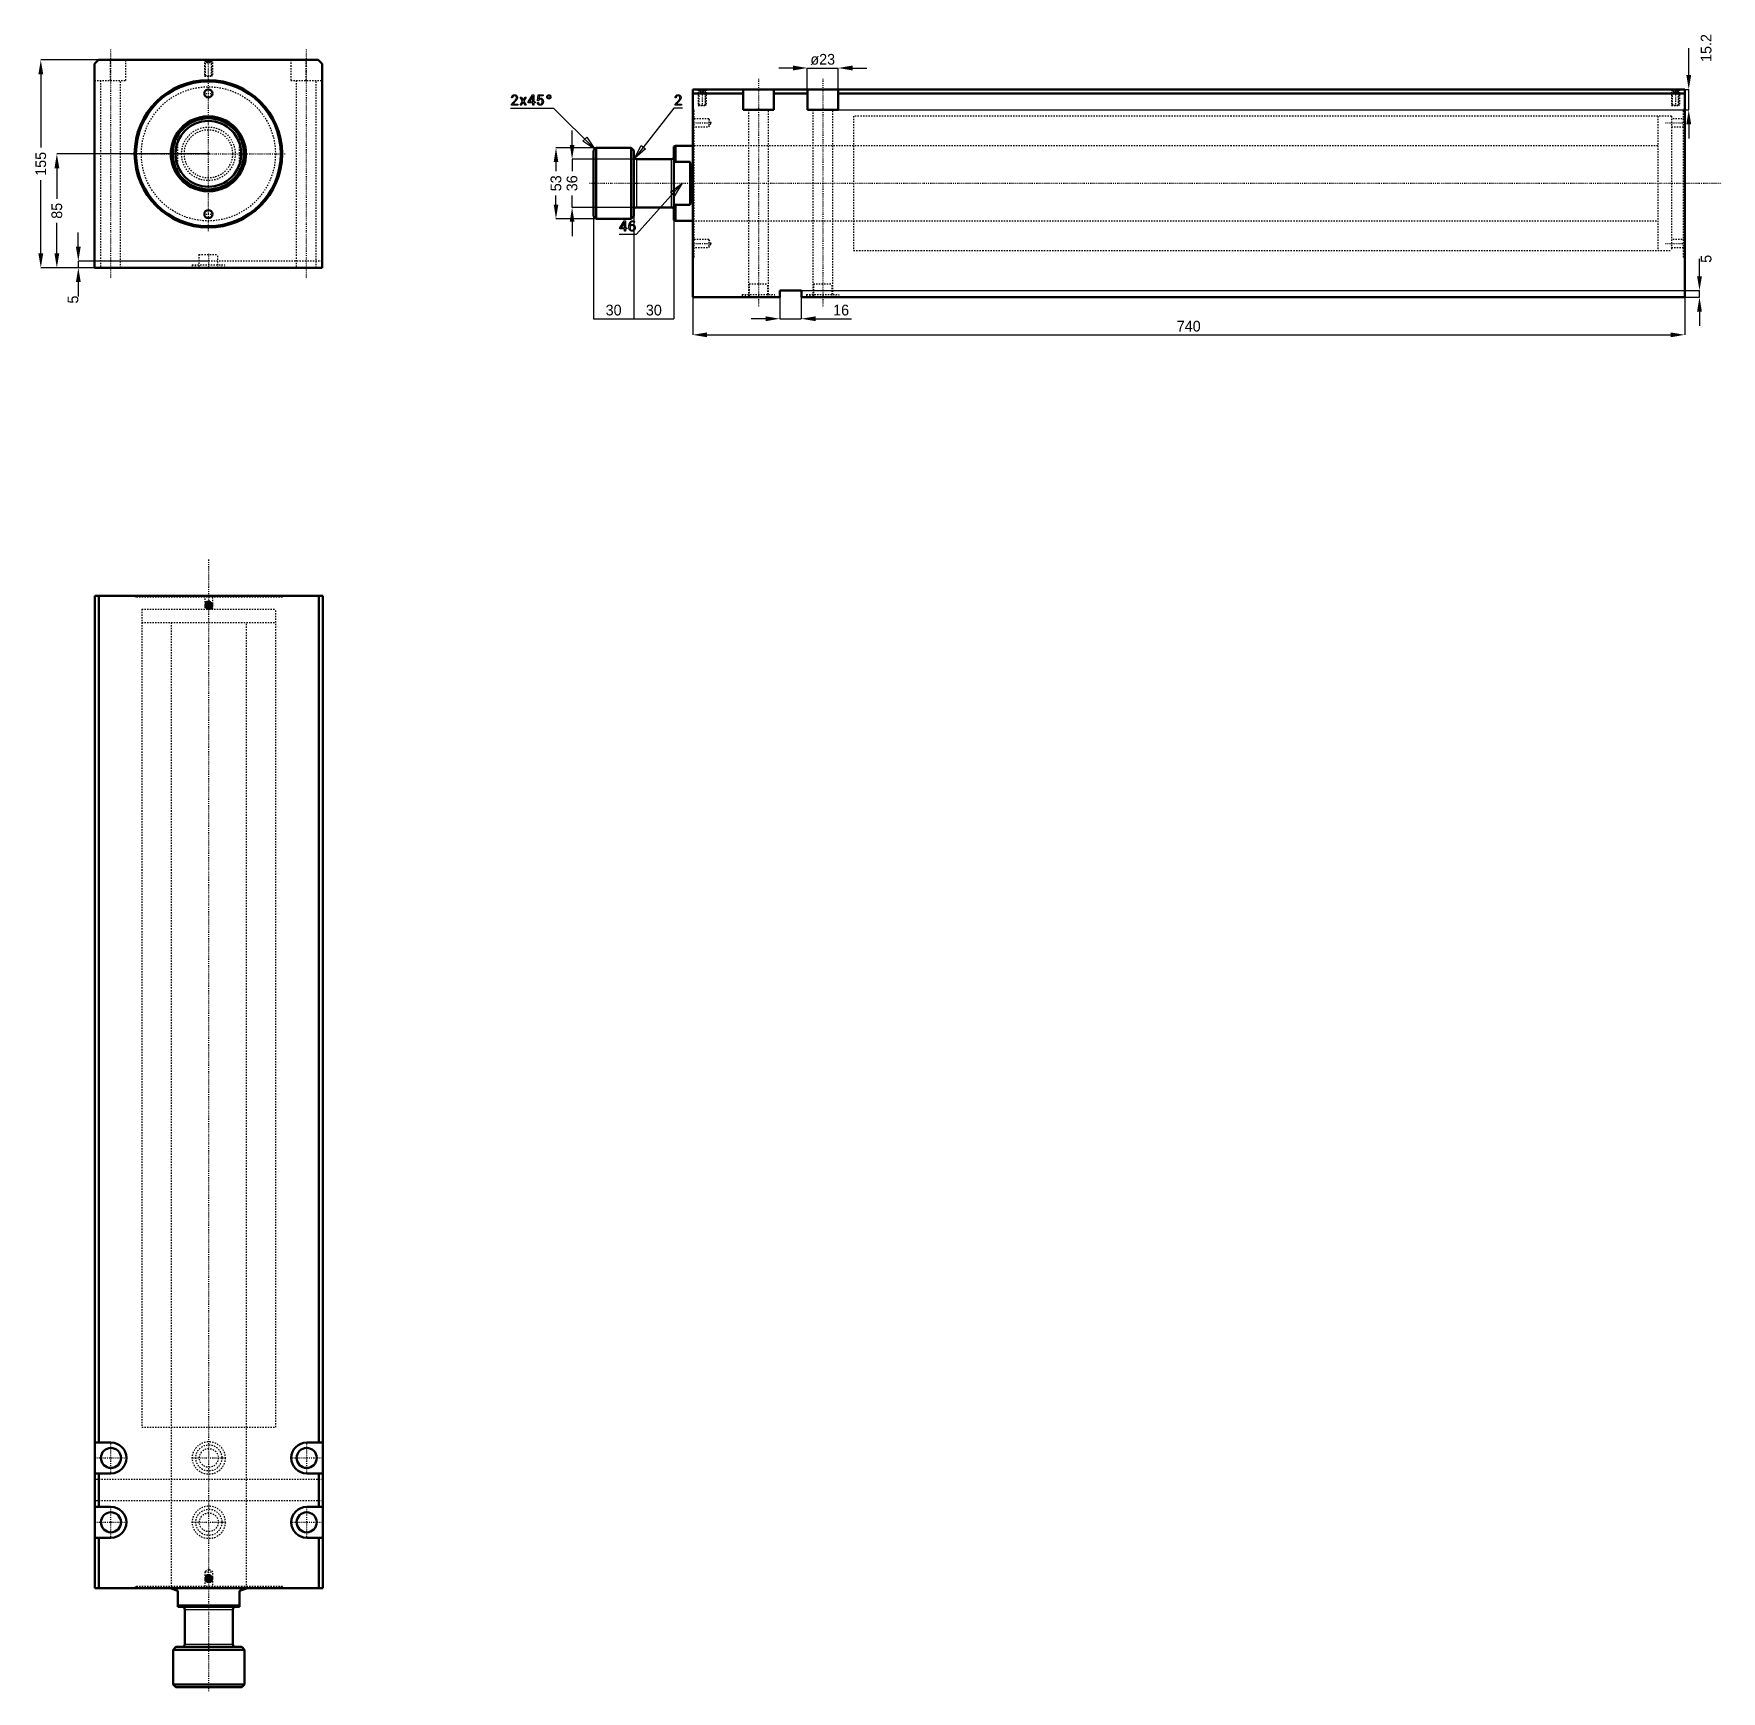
# Model space of a CAD drawing. Header units: millimetres. Extents: x -130 to 1129, y -1147 to 90.
import ezdxf

# ---------------------------------------------------------------- set-up
doc = ezdxf.new("R2010")
doc.units = ezdxf.units.MM
doc.linetypes.add('Center', pattern=[1.5, 0.45, -0.5, 0.05, -0.5])
doc.linetypes.add('Dashed', pattern=[2, 1, -1])
for name, color, linetype, lineweight in [('2d ConnectionPoints', 7, 'Continuous', 50), ('AM_0', 7, 'Continuous', 50), ('AM_4', 3, 'Continuous', 25), ('AM_5', 3, 'Continuous', 25), ('AM_7', 7, 'Center', 25), ('AM_9', 6, 'Dashed', 25)]:
    doc.layers.add(name, color=color, linetype=linetype, lineweight=lineweight)
doc.dimstyles.new('ISO-25', dxfattribs={"dimtxt": 2.5, "dimasz": 2.5, "dimexe": 1.25, "dimexo": 0.625, "dimtad": 1, "dimtxsty": 'Standard', "dimcen": 2.5, "dimadec": 0, "dimazin": 0, "dimtfac": 1, "dimtmove": 0, "dimatfit": 3, "dimfxl": 0, "dimarcsym": 0})

# ---------------------------------------------------------------- blocks, each defined once
blk = doc.blocks.new('1_JECX_MF_TLA_100_600_0_rod__0_in_JECX_MF_160_TLA_100_600_0__0')
at = {"layer": 'AM_0'}
for p, q in [((-23, 13.2), (-23, 16)), ((23, 16), (23, 13.2)), ((-23, -16), (-23, -13.2)), ((23, -13.2), (23, -16))]:
    blk.add_line(p, q, dxfattribs=at)
for points in [[(-23, 16), (-24.3, 13.9), (-25.4, 11.7), (-26.3, 9.5), (-27.1, 7.1), (-27.6, 4.8), (-27.9, 2.3), (-28, -0.1), (-27.9, -2.6), (-27.6, -5), (-27, -7.4), (-26.3, -9.7), (-25.3, -11.9), (-24.2, -14.1), (-23, -16)], [(23, -16), (24.3, -13.9), (25.4, -11.7), (26.3, -9.5), (27.1, -7.1), (27.6, -4.8), (27.9, -2.3), (28, 0.1), (27.9, 2.6), (27.6, 5), (27, 7.4), (26.3, 9.7), (25.3, 11.9), (24.2, 14.1), (23, 16)]]:
    blk.add_lwpolyline(points, dxfattribs=at)
for radius in [26.5, 24.5]:
    blk.add_circle((0, 0), radius, dxfattribs=at)
for radius, start, end in [(28, 34.7719, 145.2281), (27.5, 33.2419, 146.7581), (27.5, 213.2419, 326.7581), (28, 214.7719, 325.2281)]:
    blk.add_arc((0, 0), radius, start, end, dxfattribs=at)
at = {"layer": 'AM_9'}
for p, q in [((-23, 13.2), (-23, -13.2)), ((23, 13.2), (23, -13.2))]:
    blk.add_line(p, q, dxfattribs=at)
for radius in [20, 18]:
    blk.add_circle((0, 0), radius, dxfattribs=at)
blk = doc.blocks.new('2_JECX_MF_EXLA_100_600_0_body__0_in_JECX_MF_160_TLA_100_600_0__0')
at = {"layer": 'AM_0'}
for p, q in [((-82, 70), (-85, 67)), ((-85, 67), (-85, -85)), ((82, 70), (-82, 70)), ((85, 67), (82, 70)), ((85, -85), (85, 67)), ((-85, -85), (85, -85))]:
    blk.add_line(p, q, dxfattribs=at)
for centre, radius in [((0, 0), 55), ((0, 0), 54), ((0, 45), 3), ((0, -45), 3)]:
    blk.add_circle(centre, radius, dxfattribs=at)
at = {"layer": 'AM_5', "linetype": 'Dashed'}
for p, q in [((-3, 70), (-3, 58)), ((3, 70), (3, 58))]:
    blk.add_line(p, q, dxfattribs=at)
at = {"layer": 'AM_7'}
for p, q in [((-73, 77.8), (-73, -92.7)), ((73, 77.8), (73, -92.7)), ((0, -57.8), (0, 70.6)), ((-3.2, 45), (3.1, 45)), ((-57.8, 0), (57.8, 0)), ((-3.2, -45), (3.1, -45)), ((0, -74.5), (0, -85.5))]:
    blk.add_line(p, q, dxfattribs=at)
at = {"layer": 'AM_9'}
for p, q in [((-73, 54.8), (-73, 70)), ((-61.5, 54.8), (-61.5, 70)), ((-3, 70), (-2.5, 69.5)), ((-2.5, 69.5), (-2.5, 58.5)), ((-2.5, 69.5), (2.5, 69.5)), ((-1.9, 70), (-2.4, 69.5)), ((-2.4, 69.5), (-2.4, 58)), ((-2.4, 69.5), (2.4, 69.5)), ((-1.4, 68), (-1.4, 70)), ((-1.4, 68), (1.4, 68)), ((-0.7, 68), (-0.7, 70)), ((0.7, 68), (0.7, 70)), ((1.4, 68), (1.4, 70)), ((2.4, 69.5), (1.9, 70)), ((2.4, 58), (2.4, 69.5)), ((2.5, 69.5), (3, 70)), ((2.5, 58.5), (2.5, 69.5)), ((61.5, 70), (61.5, 54.8)), ((73, 54.8), (73, 70)), ((-85, 54.8), (-61.5, 54.8)), ((-80.5, 54.8), (-80.5, -85)), ((-65.5, -85), (-65.5, 54.8)), ((-2.5, 58.5), (-3, 58)), ((-3, 58), (3, 58)), ((-2.5, 58.5), (2.5, 58.5)), ((3, 58), (2.5, 58.5)), ((61.5, 54.8), (85, 54.8)), ((65.5, 54.8), (65.5, -85)), ((80.5, -85), (80.5, 54.8)), ((-7, -75), (7, -75)), ((-7, -75), (-7, -85)), ((7, -85), (7, -75)), ((85, -80), (-85, -80)), ((-12.2, -82.9), (12.2, -82.9)), ((-12.2, -82.9), (-12.2, -85)), ((-9.8, -82.9), (-9.8, -85)), ((9.8, -85), (9.8, -82.9)), ((12.2, -85), (12.2, -82.9))]:
    blk.add_line(p, q, dxfattribs=at)
blk.add_circle((0, 0), 50, dxfattribs=at)
blk = doc.blocks.new('*D3')
at = {"layer": 'AM_5', "color": 0, "lineweight": -2}
for p, q in [((-82, 70), (-125, 70)), ((-125, 59.3), (-125, 4.6)), ((-125, -74.3), (-125, -19.6)), ((-85, -85), (-125, -85))]:
    blk.add_line(p, q, dxfattribs=at)
at = {"layer": 'AM_5', "color": 0}
for points in [[(-123.2, 59.3), (-126.8, 59.3), (-125, 70)], [(-126.8, -74.3), (-123.2, -74.3), (-125, -85)]]:
    blk.add_solid(points, dxfattribs=at)
at = {"layer": 'Defpoints', "color": 0}
for p in [(-82, 70), (-125, -85), (-85, -85)]:
    blk.add_point(p, dxfattribs=at)
at = {"layer": 'AM_5', "color": 0, "insert": (-125, -7.5), "char_height": 8, "attachment_point": 5, "rotation": 90}
blk.add_mtext('155', dxfattribs=at)
blk = doc.blocks.new('*D4')
at = {"layer": 'AM_5', "color": 0, "lineweight": -2}
for p, q in [((0, 0), (-113, 0)), ((-113, -10.7), (-113, -33.6)), ((-113, -74.3), (-113, -51.4)), ((-85, -85), (-113, -85))]:
    blk.add_line(p, q, dxfattribs=at)
at = {"layer": 'AM_5', "color": 0}
for points in [[(-111.2, -10.7), (-114.8, -10.7), (-113, 0)], [(-114.8, -74.3), (-111.2, -74.3), (-113, -85)]]:
    blk.add_solid(points, dxfattribs=at)
at = {"layer": 'Defpoints', "color": 0}
for p in [(0, 0), (-113, -85), (-85, -85)]:
    blk.add_point(p, dxfattribs=at)
at = {"layer": 'AM_5', "color": 0, "insert": (-113, -42.5), "char_height": 8, "attachment_point": 5, "rotation": 90}
blk.add_mtext('85', dxfattribs=at)
blk = doc.blocks.new('*D5')
at = {"layer": 'AM_5', "color": 0, "lineweight": -2}
for p, q in [((-97, -69.3), (-97, -58.7)), ((0, -80), (-97, -80)), ((-97, -80), (-97, -85)), ((-85, -85), (-97, -85)), ((-97, -95.7), (-97, -106.3))]:
    blk.add_line(p, q, dxfattribs=at)
at = {"layer": 'AM_5', "color": 0}
for points in [[(-98.8, -69.3), (-95.2, -69.3), (-97, -80)], [(-95.2, -95.7), (-98.8, -95.7), (-97, -85)]]:
    blk.add_solid(points, dxfattribs=at)
at = {"layer": 'Defpoints', "color": 0}
for p in [(-97, -85), (-85, -85), (0, -80)]:
    blk.add_point(p, dxfattribs=at)
at = {"layer": 'AM_5', "color": 0, "insert": (-101, -108.7), "char_height": 8, "attachment_point": 5, "rotation": 90}
blk.add_mtext('5', dxfattribs=at)
blk = doc.blocks.new('1_JECX_MF_TLA_100_600_0_rod__0_in_JECX_MF_160_TLA_100_600_0__4')
at = {"layer": 'AM_0'}
for p, q in [((-28, 0), (-28, -0.4)), ((28, -0.4), (28, 0)), ((-23, -2), (-28, -0.4)), ((-23, -14), (-23, -2)), ((28, -0.4), (23, -2)), ((23, -2), (23, -14)), ((-23, -13), (23, -13)), ((-23, -14), (23, -14)), ((-18, -16), (-18, -42)), ((18, -42), (18, -16)), ((-24.5, -44), (-26.5, -46)), ((-26.5, -46), (26.5, -46)), ((-26.5, -46), (-26.5, -72)), ((-24.5, -44), (24.5, -44)), ((26.5, -46), (24.5, -44)), ((26.5, -72), (26.5, -46)), ((-26.5, -72), (-24.5, -74)), ((-26.5, -72), (26.5, -72)), ((-24.5, -74), (24.5, -74)), ((24.5, -74), (26.5, -72))]:
    blk.add_line(p, q, dxfattribs=at)
for centre, start, end in [((-20, -16), 360, 90), ((20, -16), 90, 180), ((-20, -42), 270, 360), ((20, -42), 180, 270)]:
    blk.add_arc(centre, 2, start, end, dxfattribs=at)
at = {"layer": 'AM_4'}
for p, q in [((-18, -16), (18, -16)), ((-18, -42), (18, -42))]:
    blk.add_line(p, q, dxfattribs=at)
at = {"layer": 'AM_7'}
blk.add_line((0, -77), (0, 767.2), dxfattribs=at)
at = {"layer": 'AM_9'}
for p, q in [((-50, 730), (50, 730)), ((-50, 730), (-50, 720)), ((-50, 720), (50, 720)), ((-28, 720), (-28, 0)), ((28, 0), (28, 720)), ((50, 720), (50, 730))]:
    blk.add_line(p, q, dxfattribs=at)
blk = doc.blocks.new('2_JECX_MF_EXLA_100_600_0_body__0_in_JECX_MF_160_TLA_100_600_0__4')
at = {"layer": 'AM_0'}
for p, q in [((85, 740), (-85, 740)), ((-85, 740), (-85, 0)), ((-82, 740), (-82, 108.5)), ((-0.7, 734.2), (-1.4, 733)), ((-1.4, 733), (-0.7, 731.8)), ((0.7, 734.2), (-0.7, 734.2)), ((-0.7, 731.8), (0.7, 731.8)), ((1.4, 733), (0.7, 734.2)), ((0.7, 731.8), (1.4, 733)), ((82, 740), (82, 108.5)), ((85, 740), (85, 0)), ((-73, 108.5), (-85, 108.5)), ((85, 108.5), (73, 108.5)), ((-85, 85.5), (-73, 85.5)), ((-82, 85.5), (-82, 60.5)), ((73, 85.5), (85, 85.5)), ((82, 85.5), (82, 60.5)), ((-73, 60.5), (-85, 60.5)), ((85, 60.5), (73, 60.5)), ((-85, 37.5), (-73, 37.5)), ((-82, 37.5), (-82, 0)), ((73, 37.5), (85, 37.5)), ((82, 37.5), (82, 0)), ((85, 0), (-85, 0)), ((-0.7, 8.3), (-1.4, 7)), ((-1.4, 7), (-0.7, 5.8)), ((0.7, 8.3), (-0.7, 8.3)), ((-0.7, 5.8), (0.7, 5.8)), ((1.4, 7), (0.7, 8.3)), ((0.7, 5.8), (1.4, 7))]:
    blk.add_line(p, q, dxfattribs=at)
for centre, radius in [((0, 733), 2.46), ((0, 733), 2.4), ((0, 733), 1.9), ((-73, 97), 7.5), ((73, 97), 7.5), ((-73, 49), 7.5), ((73, 49), 7.5), ((0, 7), 2.46), ((0, 7), 2.4), ((0, 7), 1.9)]:
    blk.add_circle(centre, radius, dxfattribs=at)
for centre, start, end in [((-73, 97), 270, 90), ((73, 97), 90, 270), ((-73, 49), 270, 90), ((73, 49), 90, 270)]:
    blk.add_arc(centre, 11.5, start, end, dxfattribs=at)
at = {"layer": 'AM_5'}
for centre in [(0, 733), (0, 7)]:
    blk.add_arc(centre, 3, 75, 15, dxfattribs=at)
at = {"layer": 'AM_7'}
for p, q in [((-3.2, 733), (3.1, 733)), ((-73, 84.9), (-73, 109.1)), ((73, 84.9), (73, 109.1)), ((-85.1, 97), (-60.9, 97)), ((-12.9, 97), (12.9, 97)), ((60.9, 97), (85.1, 97)), ((-73, 36.9), (-73, 61.1)), ((73, 36.9), (73, 61.1)), ((-85.1, 49), (-60.9, 49)), ((-12.9, 49), (12.9, 49)), ((60.9, 49), (85.1, 49)), ((-3.2, 7), (3.1, 7))]:
    blk.add_line(p, q, dxfattribs=at)
at = {"layer": 'AM_9'}
for p, q in [((-55, 740), (-55, 739)), ((55, 739), (-55, 739)), ((-54, 740), (-54, 739)), ((-3, 740), (-3, 730)), ((3, 730), (3, 740)), ((54, 739), (54, 740)), ((55, 739), (55, 740)), ((-50, 730), (50, 730)), ((-50, 730), (-50, 120)), ((50, 120), (50, 730)), ((-50, 120), (50, 120)), ((-28, 120), (-28, 0)), ((28, 0), (28, 120)), ((85, 81), (-85, 81)), ((85, 65), (-85, 65)), ((0, 13.7), (-3, 12)), ((3, 12), (0, 13.7)), ((55, 1), (-55, 1)), ((-55, 1), (-55, 0)), ((-54, 1), (-54, 0)), ((-3, 12), (-3, 0)), ((-3, 12), (3, 12)), ((3, 0), (3, 12)), ((54, 0), (54, 1)), ((55, 0), (55, 1))]:
    blk.add_line(p, q, dxfattribs=at)
for centre, radius in [((0, 97), 12.2), ((0, 97), 9.75), ((0, 97), 7), ((0, 49), 12.2), ((0, 49), 9.75), ((0, 49), 7)]:
    blk.add_circle(centre, radius, dxfattribs=at)
blk = doc.blocks.new('1_JECX_MF_TLA_100_600_0_rod__0_in_JECX_MF_160_TLA_100_600_0__2')
at = {"layer": 'AM_0'}
for p, q in [((-72, 26.5), (-74, 24.5)), ((-46, 26.5), (-72, 26.5)), ((-72, 26.5), (-72, -26.5)), ((-44, 24.5), (-46, 26.5)), ((-46, 26.5), (-46, -26.5)), ((-13, 28), (-14, 27.5)), ((-14, 27.5), (-14, -27.5)), ((0, 28), (-13, 28)), ((-13, 28), (-13, 16)), ((-74, 24.5), (-74, -24.5)), ((-44, 24.5), (-44, -24.5)), ((-16, 18), (-42, 18)), ((-13, 16), (-14, 15.1)), ((-2, 16), (-13, 16)), ((-2, 16), (-2, -16)), ((-74, -24.5), (-72, -26.5)), ((-46, -26.5), (-44, -24.5)), ((-42, -18), (-16, -18)), ((-14, -15.1), (-13, -16)), ((-13, -16), (-2, -16)), ((-13, -16), (-13, -28)), ((-72, -26.5), (-46, -26.5)), ((-14, -27.5), (-13, -28)), ((-13, -28), (0, -28))]:
    blk.add_line(p, q, dxfattribs=at)
blk.add_lwpolyline([(-2, -16), (-1.6, -13.9), (-1.2, -11.7), (-0.9, -9.5), (-0.7, -7.1), (-0.5, -4.8), (-0.4, -2.3), (-0.4, 0.1), (-0.4, 2.6), (-0.5, 5), (-0.7, 7.4), (-0.9, 9.7), (-1.2, 11.9), (-1.6, 14.1), (-2, 16)], dxfattribs=at)
for centre, start, end in [((-42, 20), 180, 270), ((-16, 20), 270, 360), ((-42, -20), 90, 180), ((-16, -20), 0, 90)]:
    blk.add_arc(centre, 2, start, end, dxfattribs=at)
at = {"layer": 'AM_4'}
for p, q in [((-42, 18), (-42, -18)), ((-16, 18), (-16, -18))]:
    blk.add_line(p, q, dxfattribs=at)
at = {"layer": 'AM_7'}
blk.add_line((-77, 0), (767.2, 0), dxfattribs=at)
at = {"layer": 'AM_9'}
for p, q in [((720, 50), (720, -50)), ((730, 50), (720, 50)), ((730, 50), (730, -50)), ((720, 28), (0, 28)), ((0, -28), (720, -28)), ((720, -50), (730, -50))]:
    blk.add_line(p, q, dxfattribs=at)
blk = doc.blocks.new('2_JECX_MF_EXLA_100_600_0_body__0_in_JECX_MF_160_TLA_100_600_0__2')
at = {"layer": 'AM_0'}
for p, q in [((0, -85), (0, 70)), ((740, 70), (0, 70)), ((37.5, 67), (0, 67)), ((37.5, 70), (37.5, 54.8)), ((60.5, 54.8), (60.5, 70)), ((85.5, 67), (60.5, 67)), ((85.5, 70), (85.5, 54.8)), ((108.5, 54.8), (108.5, 70)), ((740, 67), (108.5, 67)), ((740, -85), (740, 70)), ((37.5, 54.8), (60.5, 54.8)), ((85.5, 54.8), (108.5, 54.8)), ((65, -85), (0, -85)), ((65, -80), (65, -85)), ((81, -80), (65, -80)), ((81, -85), (81, -80)), ((740, -85), (81, -85))]:
    blk.add_line(p, q, dxfattribs=at)
at = {"layer": 'AM_5', "linetype": 'Dashed'}
for p, q in [((4, 70), (4, 58)), ((10, 70), (10, 58)), ((730, 70), (730, 58)), ((736, 70), (736, 58))]:
    blk.add_line(p, q, dxfattribs=at)
at = {"layer": 'AM_7'}
for p, q in [((49, 77.8), (49, -92.7)), ((97, 77.8), (97, -92.7)), ((7, 70.6), (7, 57.4)), ((733, 70.6), (733, 57.4)), ((-0.7, 45), (14.4, 45)), ((725.6, 45), (740.7, 45)), ((-0.7, -45), (14.4, -45)), ((725.6, -45), (740.7, -45))]:
    blk.add_line(p, q, dxfattribs=at)
at = {"layer": 'AM_9'}
for p, q in [((4, 70), (4.5, 69.5)), ((4.5, 69.5), (4.5, 58.5)), ((4.5, 69.5), (9.5, 69.5)), ((5.1, 70), (4.6, 69.5)), ((4.6, 69.5), (4.6, 58)), ((4.6, 69.5), (9.4, 69.5)), ((5.8, 68), (5.8, 70)), ((5.8, 68), (8.2, 68)), ((7, 68), (7, 70)), ((8.2, 68), (8.2, 70)), ((9.4, 69.5), (8.9, 70)), ((9.4, 58), (9.4, 69.5)), ((9.5, 69.5), (10, 70)), ((9.5, 58.5), (9.5, 69.5)), ((730, 70), (730.5, 69.5)), ((730.5, 69.5), (730.5, 58.5)), ((730.5, 69.5), (735.5, 69.5)), ((731.1, 70), (730.6, 69.5)), ((730.6, 69.5), (735.4, 69.5)), ((730.6, 69.5), (730.6, 58)), ((731.8, 68), (731.8, 70)), ((731.8, 68), (734.2, 68)), ((733, 68), (733, 70)), ((734.2, 68), (734.2, 70)), ((735.4, 69.5), (734.9, 70)), ((735.4, 58), (735.4, 69.5)), ((735.5, 69.5), (736, 70)), ((735.5, 58.5), (735.5, 69.5)), ((1, 55), (0, 55)), ((1, 54), (0, 54)), ((1, -55), (1, 55)), ((4.5, 58.5), (4, 58)), ((4, 58), (10, 58)), ((4.5, 58.5), (9.5, 58.5)), ((10, 58), (9.5, 58.5)), ((41.5, 54.8), (41.5, -85)), ((56.5, -85), (56.5, 54.8)), ((89.5, 54.8), (89.5, -85)), ((104.5, -85), (104.5, 54.8)), ((730.5, 58.5), (730, 58)), ((730, 58), (736, 58)), ((730.5, 58.5), (735.5, 58.5)), ((736, 58), (735.5, 58.5)), ((739, -55), (739, 55)), ((740, 55), (739, 55)), ((740, 54), (739, 54)), ((12, 48), (0, 48)), ((0, 42), (12, 42)), ((13.7, 45), (12, 48)), ((12, 48), (12, 42)), ((12, 42), (13.7, 45)), ((730, 50), (120, 50)), ((120, 50), (120, -50)), ((730, 50), (730, -50)), ((740, 48), (730, 48)), ((730, 42), (740, 42)), ((120, 28), (0, 28)), ((0, -28), (120, -28)), ((12, -42), (0, -42)), ((0, -48), (12, -48)), ((13.7, -45), (12, -42)), ((12, -42), (12, -48)), ((12, -48), (13.7, -45)), ((120, -50), (730, -50)), ((740, -42), (730, -42)), ((730, -48), (740, -48)), ((0, -54), (1, -54)), ((0, -55), (1, -55)), ((739, -54), (740, -54)), ((739, -55), (740, -55)), ((42, -75), (56, -75)), ((42, -75), (42, -85)), ((56, -85), (56, -75)), ((90, -75), (104, -75)), ((90, -75), (90, -85)), ((104, -85), (104, -75)), ((36.8, -82.9), (61.2, -82.9)), ((36.8, -82.9), (36.8, -85)), ((39.2, -82.9), (39.2, -85)), ((58.8, -85), (58.8, -82.9)), ((61.2, -85), (61.2, -82.9)), ((84.8, -82.9), (109.2, -82.9)), ((84.8, -82.9), (84.8, -85)), ((87.3, -82.9), (87.3, -85)), ((106.8, -85), (106.8, -82.9)), ((109.2, -85), (109.2, -82.9))]:
    blk.add_line(p, q, dxfattribs=at)
blk = doc.blocks.new('*D21')
at = {"layer": 'AM_5', "color": 0, "lineweight": -2}
for p, q in [((436.2, 64), (425.5, 64)), ((446.8, 48), (446.8, 64)), ((446.8, 64), (469.8, 64)), ((469.8, 48), (469.8, 64)), ((480.5, 64), (491.2, 64))]:
    blk.add_line(p, q, dxfattribs=at)
at = {"layer": 'AM_5', "color": 0}
for points in [[(436.2, 65.8), (436.2, 62.2), (446.8, 64)], [(480.5, 65.8), (480.5, 62.2), (469.8, 64)]]:
    blk.add_solid(points, dxfattribs=at)
at = {"layer": 'Defpoints', "color": 0}
for p in [(469.8, 64), (446.8, 48), (469.8, 48)]:
    blk.add_point(p, dxfattribs=at)
at = {"layer": 'AM_5', "color": 0, "insert": (458.3, 70.4), "char_height": 8, "attachment_point": 5}
blk.add_mtext('ø23', dxfattribs=at)
blk = doc.blocks.new('*D22')
at = {"layer": 'AM_5', "color": 0, "lineweight": -2}
for p, q in [((1104.3, 58.7), (1104.3, 78.9)), ((469.8, 48), (1104.3, 48)), ((1104.3, 32.8), (1104.3, 48)), ((469.8, 32.8), (1104.3, 32.8)), ((1104.3, 22.1), (1104.3, 11.5))]:
    blk.add_line(p, q, dxfattribs=at)
at = {"layer": 'AM_5', "color": 0}
for points in [[(1102.5, 58.7), (1106.1, 58.7), (1104.3, 48)], [(1102.5, 22.1), (1106.1, 22.1), (1104.3, 32.8)]]:
    blk.add_solid(points, dxfattribs=at)
at = {"layer": 'Defpoints', "color": 0}
for p in [(469.8, 48), (1104.3, 48), (469.8, 32.8)]:
    blk.add_point(p, dxfattribs=at)
at = {"layer": 'AM_5', "color": 0, "insert": (1117.3, 78.9), "char_height": 8, "attachment_point": 5, "rotation": 90}
blk.add_mtext('15.2', dxfattribs=at)
blk = doc.blocks.new('*D23')
at = {"layer": 'AM_5', "color": 0, "lineweight": -2}
for p, q in [((361.3, -107), (361.3, -135)), ((1101.3, -107), (1101.3, -135)), ((372, -135), (1090.7, -135))]:
    blk.add_line(p, q, dxfattribs=at)
at = {"layer": 'AM_5', "color": 0}
for points in [[(372, -133.2), (372, -136.8), (361.3, -135)], [(1090.7, -133.2), (1090.7, -136.8), (1101.3, -135)]]:
    blk.add_solid(points, dxfattribs=at)
at = {"layer": 'Defpoints', "color": 0}
for p in [(361.3, -107), (1101.3, -107), (1101.3, -135)]:
    blk.add_point(p, dxfattribs=at)
at = {"layer": 'AM_5', "color": 0, "insert": (731.3, -128.6), "char_height": 8, "attachment_point": 5}
blk.add_mtext('740', dxfattribs=at)
blk = doc.blocks.new('*D24')
at = {"layer": 'AM_5', "color": 0, "lineweight": -2}
for p, q in [((317.3, -46.5), (317.3, -123)), ((347.3, -42), (347.3, -123)), ((317.3, -123), (347.3, -123))]:
    blk.add_line(p, q, dxfattribs=at)
at = {"layer": 'Defpoints', "color": 0}
for p in [(317.3, -46.5), (347.3, -42), (347.3, -123)]:
    blk.add_point(p, dxfattribs=at)
at = {"layer": 'AM_5', "color": 0, "insert": (332.3, -116.6), "char_height": 8, "attachment_point": 5}
blk.add_mtext('30', dxfattribs=at)
blk = doc.blocks.new('*D25')
at = {"layer": 'AM_5', "color": 0, "lineweight": -2}
for p, q in [((287.3, -46.5), (287.3, -123)), ((317.3, -46.5), (317.3, -123)), ((287.3, -123), (317.3, -123))]:
    blk.add_line(p, q, dxfattribs=at)
at = {"layer": 'Defpoints', "color": 0}
for p in [(287.3, -46.5), (317.3, -46.5), (317.3, -123)]:
    blk.add_point(p, dxfattribs=at)
at = {"layer": 'AM_5', "color": 0, "insert": (302.3, -116.6), "char_height": 8, "attachment_point": 5}
blk.add_mtext('30', dxfattribs=at)
blk = doc.blocks.new('*D26')
at = {"layer": 'AM_5', "color": 0, "lineweight": -2}
for p, q in [((289.3, 4.5), (259.3, 4.5)), ((259.3, -6.2), (259.3, -12.9)), ((259.3, -37.8), (259.3, -31.1)), ((289.3, -48.5), (259.3, -48.5))]:
    blk.add_line(p, q, dxfattribs=at)
at = {"layer": 'AM_5', "color": 0}
for points in [[(257.6, -6.2), (261.1, -6.2), (259.3, 4.5)], [(257.6, -37.8), (261.1, -37.8), (259.3, -48.5)]]:
    blk.add_solid(points, dxfattribs=at)
at = {"layer": 'Defpoints', "color": 0}
for p in [(259.3, 4.5), (289.3, 4.5), (289.3, -48.5)]:
    blk.add_point(p, dxfattribs=at)
at = {"layer": 'AM_5', "color": 0, "insert": (259.3, -22), "char_height": 8, "attachment_point": 5, "rotation": 90}
blk.add_mtext('53', dxfattribs=at)
blk = doc.blocks.new('*D27')
at = {"layer": 'AM_5', "color": 0, "lineweight": -2}
for p, q in [((271.3, 6.7), (271.3, 17.3)), ((319.3, -4), (271.3, -4)), ((271.3, -4), (271.3, -12.9)), ((271.3, -40), (271.3, -31.1)), ((319.3, -40), (271.3, -40)), ((271.3, -50.7), (271.3, -61.3))]:
    blk.add_line(p, q, dxfattribs=at)
at = {"layer": 'AM_5', "color": 0}
for points in [[(269.6, 6.7), (273.1, 6.7), (271.3, -4)], [(269.6, -50.7), (273.1, -50.7), (271.3, -40)]]:
    blk.add_solid(points, dxfattribs=at)
at = {"layer": 'Defpoints', "color": 0}
for p in [(271.3, -4), (319.3, -4), (319.3, -40)]:
    blk.add_point(p, dxfattribs=at)
at = {"layer": 'AM_5', "color": 0, "insert": (271.3, -22), "char_height": 8, "attachment_point": 5, "rotation": 90}
blk.add_mtext('36', dxfattribs=at)
blk = doc.blocks.new('*D28')
at = {"layer": 'AM_5', "color": 0, "lineweight": -2}
for p, q in [((426.3, -102), (426.3, -123)), ((442.3, -107), (442.3, -123)), ((415.7, -123), (405, -123)), ((426.3, -123), (442.3, -123)), ((453, -123), (479.7, -123))]:
    blk.add_line(p, q, dxfattribs=at)
at = {"layer": 'AM_5', "color": 0}
for points in [[(415.7, -121.2), (415.7, -124.8), (426.3, -123)], [(453, -121.2), (453, -124.8), (442.3, -123)]]:
    blk.add_solid(points, dxfattribs=at)
at = {"layer": 'Defpoints', "color": 0}
for p in [(426.3, -102), (442.3, -107), (442.3, -123)]:
    blk.add_point(p, dxfattribs=at)
at = {"layer": 'AM_5', "color": 0, "insert": (472, -116.6), "char_height": 8, "attachment_point": 5}
blk.add_mtext('16', dxfattribs=at)
blk = doc.blocks.new('*D29')
at = {"layer": 'AM_5', "color": 0, "lineweight": -2}
for p, q in [((1112.3, -91.3), (1112.3, -78.3)), ((426.3, -102), (1112.3, -102)), ((442.3, -107), (1112.3, -107)), ((1112.3, -107), (1112.3, -102)), ((1112.3, -117.7), (1112.3, -128.3))]:
    blk.add_line(p, q, dxfattribs=at)
at = {"layer": 'AM_5', "color": 0}
for points in [[(1110.5, -91.3), (1114.1, -91.3), (1112.3, -102)], [(1110.5, -117.7), (1114.1, -117.7), (1112.3, -107)]]:
    blk.add_solid(points, dxfattribs=at)
at = {"layer": 'Defpoints', "color": 0}
for p in [(426.3, -102), (442.3, -107), (1112.3, -107)]:
    blk.add_point(p, dxfattribs=at)
at = {"layer": 'AM_5', "color": 0, "insert": (1117.3, -78.3), "char_height": 8, "attachment_point": 5, "rotation": 90}
blk.add_mtext('5', dxfattribs=at)

msp = doc.modelspace()

# ---------------------------------------------------------------- linework, layer by layer
at = {"layer": '2d ConnectionPoints'}
for p in [(0, 0), (361.34, -21.988), (0.348, -1069.636)]:
    msp.add_point(p, dxfattribs=at)
at = {"layer": 'AM_5'}
for p, q in [((225.34, 34.012), (257.34, 34.012)), ((257.34, 34.012), (288.34, 3.512)), ((347.34, 34.012), (317.926, -3.402)), ((353.74, 34.012), (347.34, 34.012)), ((319.34, -59.988), (353.34, -21.988)), ((306.54, -59.988), (319.34, -59.988))]:
    msp.add_line(p, q, dxfattribs=at)
for points in [[(226.375, 37.39), (226.375, 37.39), (226.717, 37.703), (227.205, 38.16), (227.205, 38.16), (227.662, 38.603), (227.95, 38.89), (227.95, 38.89), (228.226, 39.179), (228.621, 39.634), (228.621, 39.634), (228.993, 40.114), (229.229, 40.447), (229.229, 40.447), (229.437, 40.78), (229.662, 41.253), (229.662, 41.253), (229.783, 41.697), (229.807, 41.976), (229.807, 41.976), (229.799, 42.133), (229.762, 42.354), (229.762, 42.354), (229.693, 42.56), (229.63, 42.688), (229.63, 42.688), (229.554, 42.808), (229.42, 42.965), (229.42, 42.965), (229.262, 43.098), (229.144, 43.172), (229.144, 43.172), (229.017, 43.234), (228.815, 43.301), (228.815, 43.301), (228.6, 43.337), (228.449, 43.344), (228.449, 43.344), (228.283, 43.337), (228.046, 43.299), (228.046, 43.299), (227.827, 43.23), (227.69, 43.167), (227.69, 43.167), (227.563, 43.09), (227.394, 42.95), (227.394, 42.95), (227.251, 42.782), (227.17, 42.655), (227.17, 42.655), (227.103, 42.516), (227.03, 42.289), (227.03, 42.289), (226.99, 42.04), (226.983, 41.862), (226.203, 41.862), (226.203, 41.862), (226.215, 42.129), (226.278, 42.5), (226.278, 42.5), (226.396, 42.837), (226.505, 43.042), (226.505, 43.042), (226.634, 43.23), (226.859, 43.476), (226.859, 43.476), (227.122, 43.679), (227.318, 43.791), (227.318, 43.791), (227.527, 43.883), (227.857, 43.982), (227.857, 43.982), (228.206, 44.035), (228.449, 44.046), (228.449, 44.046), (228.677, 44.036), (229.007, 43.986), (229.007, 43.986), (229.323, 43.893), (229.526, 43.806), (229.526, 43.806), (229.717, 43.702), (229.975, 43.511), (229.975, 43.511), (230.196, 43.281), (230.324, 43.104), (230.324, 43.104), (230.432, 42.913), (230.548, 42.6), (230.548, 42.6), (230.611, 42.257), (230.623, 42.012), (230.623, 42.012), (230.605, 41.735), (230.512, 41.309), (230.512, 41.309), (230.34, 40.871), (230.181, 40.572), (230.181, 40.572), (229.998, 40.275), (229.702, 39.845), (229.702, 39.845), (229.379, 39.434), (229.149, 39.171), (229.149, 39.171), (228.901, 38.903), (228.485, 38.469), (228.485, 38.469), (228.016, 37.997), (227.675, 37.66), (227.123, 37.119), (230.847, 37.114), (230.847, 36.412), (226.099, 36.412), (226.099, 37.14), (226.375, 37.39)], [(234.413, 39.267), (232.655, 42.132), (233.565, 42.132), (234.875, 39.964), (236.253, 42.132), (237.08, 42.132), (235.343, 39.334), (237.163, 36.412), (236.243, 36.412), (234.86, 38.658), (233.399, 36.412), (232.556, 36.412), (234.413, 39.267)], [(242.019, 38.076), (238.649, 38.076), (238.649, 38.752), (241.717, 43.952), (242.747, 43.952), (242.747, 38.778), (243.87, 38.778), (243.87, 38.076), (242.747, 38.076), (242.747, 36.412), (242.019, 36.412), (242.019, 38.076)], [(242.029, 38.778), (242.029, 43.078), (239.544, 38.778), (242.029, 38.778)], [(247.551, 36.318), (247.551, 36.318), (247.316, 36.326), (246.981, 36.368), (246.981, 36.368), (246.667, 36.447), (246.469, 36.519), (246.469, 36.519), (246.283, 36.608), (246.034, 36.774), (246.034, 36.774), (245.82, 36.98), (245.697, 37.14), (245.697, 37.14), (245.593, 37.317), (245.48, 37.616), (245.48, 37.616), (245.42, 37.954), (245.408, 38.201), (246.219, 38.201), (246.219, 38.201), (246.234, 37.967), (246.314, 37.663), (246.314, 37.663), (246.461, 37.412), (246.596, 37.275), (246.596, 37.275), (246.756, 37.163), (247.031, 37.041), (247.031, 37.041), (247.348, 36.976), (247.582, 36.963), (247.582, 36.963), (247.783, 36.974), (248.058, 37.032), (248.058, 37.032), (248.301, 37.14), (248.445, 37.239), (248.445, 37.239), (248.575, 37.356), (248.743, 37.557), (248.743, 37.557), (248.878, 37.79), (248.949, 37.962), (248.949, 37.962), (249.007, 38.144), (249.07, 38.43), (249.07, 38.43), (249.104, 38.73), (249.111, 38.939), (249.111, 38.939), (249.104, 39.13), (249.072, 39.408), (249.072, 39.408), (249.011, 39.675), (248.955, 39.847), (248.955, 39.847), (248.886, 40.01), (248.758, 40.229), (248.758, 40.229), (248.602, 40.42), (248.481, 40.53), (248.481, 40.53), (248.348, 40.624), (248.126, 40.725), (248.126, 40.725), (247.877, 40.78), (247.696, 40.79), (247.696, 40.79), (247.503, 40.778), (247.231, 40.711), (247.231, 40.711), (246.979, 40.587), (246.823, 40.473), (246.823, 40.473), (246.681, 40.337), (246.505, 40.098), (246.505, 40.098), (246.375, 39.816), (246.313, 39.605), (245.523, 39.605), (246.063, 43.973), (249.735, 43.973), (249.735, 43.297), (246.802, 43.297), (246.469, 40.796), (246.469, 40.796), (246.579, 40.93), (246.751, 41.106), (246.751, 41.106), (246.932, 41.25), (247.057, 41.329), (247.057, 41.329), (247.188, 41.393), (247.401, 41.463), (247.401, 41.463), (247.634, 41.501), (247.8, 41.508), (247.8, 41.508), (248.055, 41.494), (248.411, 41.422), (248.411, 41.422), (248.735, 41.288), (248.934, 41.165), (248.934, 41.165), (249.116, 41.018), (249.355, 40.76), (249.355, 40.76), (249.553, 40.458), (249.662, 40.231), (249.662, 40.231), (249.752, 39.99), (249.849, 39.608), (249.849, 39.608), (249.901, 39.202), (249.911, 38.918), (249.911, 38.918), (249.899, 38.62), (249.837, 38.198), (249.837, 38.198), (249.722, 37.807), (249.615, 37.564), (249.615, 37.564), (249.487, 37.338), (249.259, 37.039), (249.259, 37.039), (248.988, 36.788), (248.783, 36.646), (248.783, 36.646), (248.562, 36.528), (248.207, 36.4), (248.207, 36.4), (247.823, 36.332), (247.551, 36.318)], [(254.07, 40.884), (254.07, 40.884), (253.906, 40.893), (253.67, 40.938), (253.67, 40.938), (253.444, 41.022), (253.301, 41.1), (253.301, 41.1), (253.165, 41.192), (252.983, 41.354), (252.983, 41.354), (252.828, 41.543), (252.739, 41.685), (252.739, 41.685), (252.664, 41.835), (252.583, 42.07), (252.583, 42.07), (252.539, 42.315), (252.531, 42.486), (252.531, 42.486), (252.539, 42.656), (252.583, 42.902), (252.583, 42.902), (252.664, 43.136), (252.739, 43.286), (252.739, 43.286), (252.828, 43.428), (252.983, 43.617), (252.983, 43.617), (253.165, 43.779), (253.301, 43.871), (253.301, 43.871), (253.444, 43.949), (253.67, 44.033), (253.67, 44.033), (253.906, 44.079), (254.07, 44.087), (254.07, 44.087), (254.234, 44.079), (254.47, 44.033), (254.47, 44.033), (254.694, 43.949), (254.837, 43.871), (254.837, 43.871), (254.972, 43.779), (255.152, 43.618), (255.152, 43.618), (255.306, 43.43), (255.394, 43.289), (255.394, 43.289), (255.467, 43.14), (255.548, 42.905), (255.548, 42.905), (255.591, 42.658), (255.599, 42.486), (255.599, 42.486), (255.591, 42.314), (255.548, 42.066), (255.548, 42.066), (255.467, 41.832), (255.394, 41.682), (255.394, 41.682), (255.306, 41.542), (255.152, 41.353), (255.152, 41.353), (254.972, 41.192), (254.837, 41.1), (254.837, 41.1), (254.694, 41.022), (254.47, 40.938), (254.47, 40.938), (254.234, 40.893), (254.07, 40.884)], [(254.07, 41.518), (254.07, 41.518), (254.169, 41.524), (254.311, 41.551), (254.311, 41.551), (254.446, 41.602), (254.533, 41.648), (254.533, 41.648), (254.615, 41.704), (254.724, 41.802), (254.724, 41.802), (254.817, 41.916), (254.871, 42.002), (254.871, 42.002), (254.916, 42.093), (254.965, 42.235), (254.965, 42.235), (254.991, 42.383), (254.996, 42.486), (254.996, 42.486), (254.991, 42.588), (254.965, 42.737), (254.965, 42.737), (254.916, 42.878), (254.871, 42.969), (254.871, 42.969), (254.817, 43.055), (254.724, 43.169), (254.724, 43.169), (254.615, 43.267), (254.533, 43.323), (254.533, 43.323), (254.446, 43.37), (254.311, 43.42), (254.311, 43.42), (254.169, 43.448), (254.07, 43.453), (254.07, 43.453), (253.972, 43.448), (253.829, 43.42), (253.829, 43.42), (253.692, 43.37), (253.605, 43.323), (253.605, 43.323), (253.522, 43.267), (253.411, 43.169), (253.411, 43.169), (253.316, 43.055), (253.262, 42.969), (253.262, 42.969), (253.216, 42.878), (253.166, 42.737), (253.166, 42.737), (253.139, 42.588), (253.134, 42.486), (253.134, 42.486), (253.139, 42.383), (253.166, 42.235), (253.166, 42.235), (253.216, 42.093), (253.262, 42.002), (253.262, 42.002), (253.316, 41.916), (253.411, 41.802), (253.411, 41.802), (253.522, 41.704), (253.605, 41.648), (253.605, 41.648), (253.692, 41.602), (253.829, 41.551), (253.829, 41.551), (253.972, 41.524), (254.07, 41.518)], [(348.375, 37.39), (348.375, 37.39), (348.717, 37.703), (349.205, 38.16), (349.205, 38.16), (349.662, 38.603), (349.95, 38.89), (349.95, 38.89), (350.226, 39.179), (350.621, 39.634), (350.621, 39.634), (350.993, 40.114), (351.229, 40.447), (351.229, 40.447), (351.437, 40.78), (351.662, 41.253), (351.662, 41.253), (351.783, 41.697), (351.807, 41.976), (351.807, 41.976), (351.799, 42.133), (351.762, 42.354), (351.762, 42.354), (351.693, 42.56), (351.63, 42.688), (351.63, 42.688), (351.554, 42.808), (351.42, 42.965), (351.42, 42.965), (351.262, 43.098), (351.144, 43.172), (351.144, 43.172), (351.017, 43.234), (350.815, 43.301), (350.815, 43.301), (350.6, 43.337), (350.449, 43.344), (350.449, 43.344), (350.283, 43.337), (350.046, 43.299), (350.046, 43.299), (349.827, 43.23), (349.69, 43.167), (349.69, 43.167), (349.563, 43.09), (349.394, 42.95), (349.394, 42.95), (349.251, 42.782), (349.17, 42.655), (349.17, 42.655), (349.103, 42.516), (349.03, 42.289), (349.03, 42.289), (348.99, 42.04), (348.983, 41.862), (348.203, 41.862), (348.203, 41.862), (348.215, 42.129), (348.278, 42.5), (348.278, 42.5), (348.396, 42.837), (348.505, 43.042), (348.505, 43.042), (348.634, 43.23), (348.859, 43.476), (348.859, 43.476), (349.122, 43.679), (349.318, 43.791), (349.318, 43.791), (349.527, 43.883), (349.857, 43.982), (349.857, 43.982), (350.206, 44.035), (350.449, 44.046), (350.449, 44.046), (350.677, 44.036), (351.007, 43.986), (351.007, 43.986), (351.323, 43.893), (351.526, 43.806), (351.526, 43.806), (351.717, 43.702), (351.975, 43.511), (351.975, 43.511), (352.196, 43.281), (352.324, 43.104), (352.324, 43.104), (352.432, 42.913), (352.548, 42.6), (352.548, 42.6), (352.611, 42.257), (352.623, 42.012), (352.623, 42.012), (352.605, 41.735), (352.512, 41.309), (352.512, 41.309), (352.34, 40.871), (352.181, 40.572), (352.181, 40.572), (351.998, 40.275), (351.702, 39.845), (351.702, 39.845), (351.379, 39.434), (351.149, 39.171), (351.149, 39.171), (350.901, 38.903), (350.485, 38.469), (350.485, 38.469), (350.016, 37.997), (349.675, 37.66), (349.123, 37.119), (352.847, 37.114), (352.847, 36.412), (348.099, 36.412), (348.099, 37.14), (348.375, 37.39)], [(288.34, 3.512), (279.24, 9.472), (282.232, 12.514), (288.34, 3.512)], [(317.926, -3.402), (322.841, 6.302), (326.195, 3.665), (317.926, -3.402)], [(353.34, -21.988), (347.817, -31.36), (344.637, -28.515), (353.34, -21.988)], [(310.419, -55.924), (307.049, -55.924), (307.049, -55.248), (310.117, -50.048), (311.147, -50.048), (311.147, -55.222), (312.27, -55.222), (312.27, -55.924), (311.147, -55.924), (311.147, -57.588), (310.419, -57.588), (310.419, -55.924)], [(316.086, -57.65), (316.086, -57.65), (315.733, -57.634), (315.265, -57.548), (315.265, -57.548), (314.868, -57.389), (314.643, -57.242), (314.643, -57.242), (314.446, -57.067), (314.2, -56.76), (314.2, -56.76), (314.011, -56.399), (313.917, -56.129), (313.917, -56.129), (313.844, -55.836), (313.765, -55.351), (313.765, -55.351), (313.723, -54.814), (313.715, -54.426), (313.715, -54.426), (313.74, -53.63), (313.871, -52.57), (313.871, -52.57), (314.116, -51.671), (314.341, -51.161), (314.341, -51.161), (314.621, -50.734), (315.148, -50.272), (315.148, -50.272), (315.805, -50.023), (316.315, -49.975), (316.315, -49.975), (316.56, -49.982), (316.896, -50.021), (316.896, -50.021), (317.193, -50.092), (317.37, -50.157), (317.37, -50.157), (317.534, -50.235), (317.764, -50.369), (317.764, -50.369), (317.974, -50.525), (318.103, -50.641), (317.531, -51.109), (317.531, -51.109), (317.457, -51.023), (317.325, -50.908), (317.325, -50.908), (317.169, -50.809), (317.05, -50.753), (317.05, -50.753), (316.922, -50.705), (316.712, -50.653), (316.712, -50.653), (316.48, -50.625), (316.315, -50.62), (316.315, -50.62), (316.052, -50.64), (315.703, -50.747), (315.703, -50.747), (315.408, -50.946), (315.241, -51.13), (315.241, -51.13), (315.095, -51.34), (314.914, -51.681), (314.914, -51.681), (314.776, -52.053), (314.708, -52.318), (314.708, -52.318), (314.653, -52.595), (314.584, -53.031), (314.584, -53.031), (314.531, -53.492), (314.505, -53.813), (314.505, -53.813), (314.621, -53.589), (314.818, -53.296), (314.818, -53.296), (315.041, -53.054), (315.204, -52.921), (315.204, -52.921), (315.379, -52.811), (315.663, -52.693), (315.663, -52.693), (315.971, -52.629), (316.19, -52.617), (316.19, -52.617), (316.448, -52.631), (316.811, -52.707), (316.811, -52.707), (317.147, -52.848), (317.355, -52.978), (317.355, -52.978), (317.547, -53.132), (317.801, -53.399), (317.801, -53.399), (318.013, -53.708), (318.132, -53.938), (318.132, -53.938), (318.23, -54.18), (318.337, -54.556), (318.337, -54.556), (318.394, -54.948), (318.405, -55.217), (318.405, -55.217), (318.393, -55.497), (318.33, -55.893), (318.33, -55.893), (318.214, -56.26), (318.106, -56.488), (318.106, -56.488), (317.977, -56.7), (317.749, -56.98), (317.749, -56.98), (317.479, -57.214), (317.277, -57.346), (317.277, -57.346), (317.059, -57.456), (316.714, -57.574), (316.714, -57.574), (316.345, -57.638), (316.086, -57.65)], [(310.429, -55.222), (310.429, -50.922), (307.944, -55.222), (310.429, -55.222)], [(316.096, -56.995), (316.096, -56.995), (316.284, -56.986), (316.543, -56.938), (316.543, -56.938), (316.775, -56.849), (316.915, -56.766), (316.915, -56.766), (317.043, -56.668), (317.21, -56.493), (317.21, -56.493), (317.347, -56.285), (317.422, -56.129), (317.422, -56.129), (317.484, -55.961), (317.551, -55.689), (317.551, -55.689), (317.587, -55.395), (317.594, -55.186), (317.594, -55.186), (317.587, -54.99), (317.553, -54.711), (317.553, -54.711), (317.491, -54.45), (317.433, -54.286), (317.433, -54.286), (317.362, -54.132), (317.231, -53.927), (317.231, -53.927), (317.071, -53.752), (316.949, -53.652), (316.949, -53.652), (316.814, -53.567), (316.59, -53.476), (316.59, -53.476), (316.34, -53.427), (316.159, -53.418), (316.159, -53.418), (315.97, -53.428), (315.707, -53.48), (315.707, -53.48), (315.466, -53.577), (315.319, -53.667), (315.319, -53.667), (315.183, -53.774), (315.003, -53.962), (315.003, -53.962), (314.854, -54.181), (314.77, -54.346), (314.77, -54.346), (314.701, -54.522), (314.626, -54.801), (314.626, -54.801), (314.585, -55.1), (314.578, -55.31), (314.578, -55.31), (314.585, -55.502), (314.622, -55.773), (314.622, -55.773), (314.691, -56.024), (314.755, -56.181), (314.755, -56.181), (314.832, -56.328), (314.972, -56.522), (314.972, -56.522), (315.142, -56.686), (315.272, -56.779), (315.272, -56.779), (315.414, -56.857), (315.648, -56.941), (315.648, -56.941), (315.908, -56.987), (316.096, -56.995)]]:
    msp.add_lwpolyline(points, dxfattribs=at)

# ---------------------------------------------------------------- block references
for name, p in [('2_JECX_MF_EXLA_100_600_0_body__0_in_JECX_MF_160_TLA_100_600_0__0', (0, 0)), ('2_JECX_MF_EXLA_100_600_0_body__0_in_JECX_MF_160_TLA_100_600_0__2', (361.34, -21.988)), ('1_JECX_MF_TLA_100_600_0_rod__0_in_JECX_MF_160_TLA_100_600_0__0', (0, 0)), ('1_JECX_MF_TLA_100_600_0_rod__0_in_JECX_MF_160_TLA_100_600_0__2', (361.34, -21.988)), ('1_JECX_MF_TLA_100_600_0_rod__0_in_JECX_MF_160_TLA_100_600_0__4', (0.348, -1069.636)), ('2_JECX_MF_EXLA_100_600_0_body__0_in_JECX_MF_160_TLA_100_600_0__4', (0.348, -1069.636))]:
    msp.add_blockref(name, p)

# ---------------------------------------------------------------- dimensions: what is measured, and where the dimension line sits
for base, p1, p2, text, picture, middle in [((1104.273, 48.012), (469.84, 32.812), (469.84, 48.012), '15.2', '*D22', (1117.34, 78.945)), ((-125, -85), (-82, 70), (-85, -85), '155', '*D3', (-125, -7.5)), ((271.34, -3.988), (319.34, -39.988), (319.34, -3.988), '36', '*D27', (271.34, -21.988)), ((-113, -85), (0, 0), (-85, -85), '85', '*D4', (-113, -42.5)), ((259.34, 4.512), (289.34, -48.488), (289.34, 4.512), '53', '*D26', (259.34, -21.988)), ((-97, -85), (0, -80), (-85, -85), '5', '*D5', (-101, -108.733)), ((1112.273, -106.988), (426.34, -101.988), (442.34, -106.988), '5', '*D29', (1117.34, -78.255))]:
    dim = msp.add_linear_dim(base=base, p1=p1, p2=p2, angle=90, text=text, dimstyle='ISO-25', override={"dimtxt": 8, "dimasz": 10.666667, "dimexe": 0, "dimexo": 0, "dimgap": 2.4}, dxfattribs=at)
    dim.commit()
    dim.dimension.update_dxf_attribs({"geometry": picture, "text_midpoint": middle, "dimtype": 160, "text_rotation": 90})
for base, p1, p2, text, override, picture, middle in [((469.84, 64.012), (446.84, 48.012), (469.84, 48.012), 'ø23', {"dimtxt": 8, "dimasz": 10.666667, "dimexe": 0, "dimexo": 0, "dimgap": 2.4}, '*D21', (458.34, 64.012)), ((317.34, -122.988), (287.34, -46.488), (317.34, -46.488), '30', {"dimtxt": 8, "dimasz": 0, "dimexe": 0, "dimexo": 0, "dimgap": 2.4}, '*D25', (302.34, -122.988)), ((347.34, -122.988), (317.34, -46.488), (347.34, -41.988), '30', {"dimtxt": 8, "dimasz": 0, "dimexe": 0, "dimexo": 0, "dimgap": 2.4}, '*D24', (332.34, -122.988)), ((1101.34, -134.988), (361.34, -106.988), (1101.34, -106.988), '740', {"dimtxt": 8, "dimasz": 10.666667, "dimexe": 0, "dimexo": 0, "dimgap": 2.4}, '*D23', (731.34, -134.988)), ((442.34, -122.988), (426.34, -101.988), (442.34, -106.988), '16', {"dimtxt": 8, "dimasz": 10.666667, "dimexe": 0, "dimexo": 0, "dimgap": 2.4}, '*D28', (471.978, -122.988))]:
    dim = msp.add_linear_dim(base=base, p1=p1, p2=p2, text=text, dimstyle='ISO-25', override=override, dxfattribs=at)
    dim.commit()
    dim.dimension.update_dxf_attribs({"geometry": picture, "text_midpoint": middle, "dimtype": 160})

doc.saveas('drawing.dxf')
